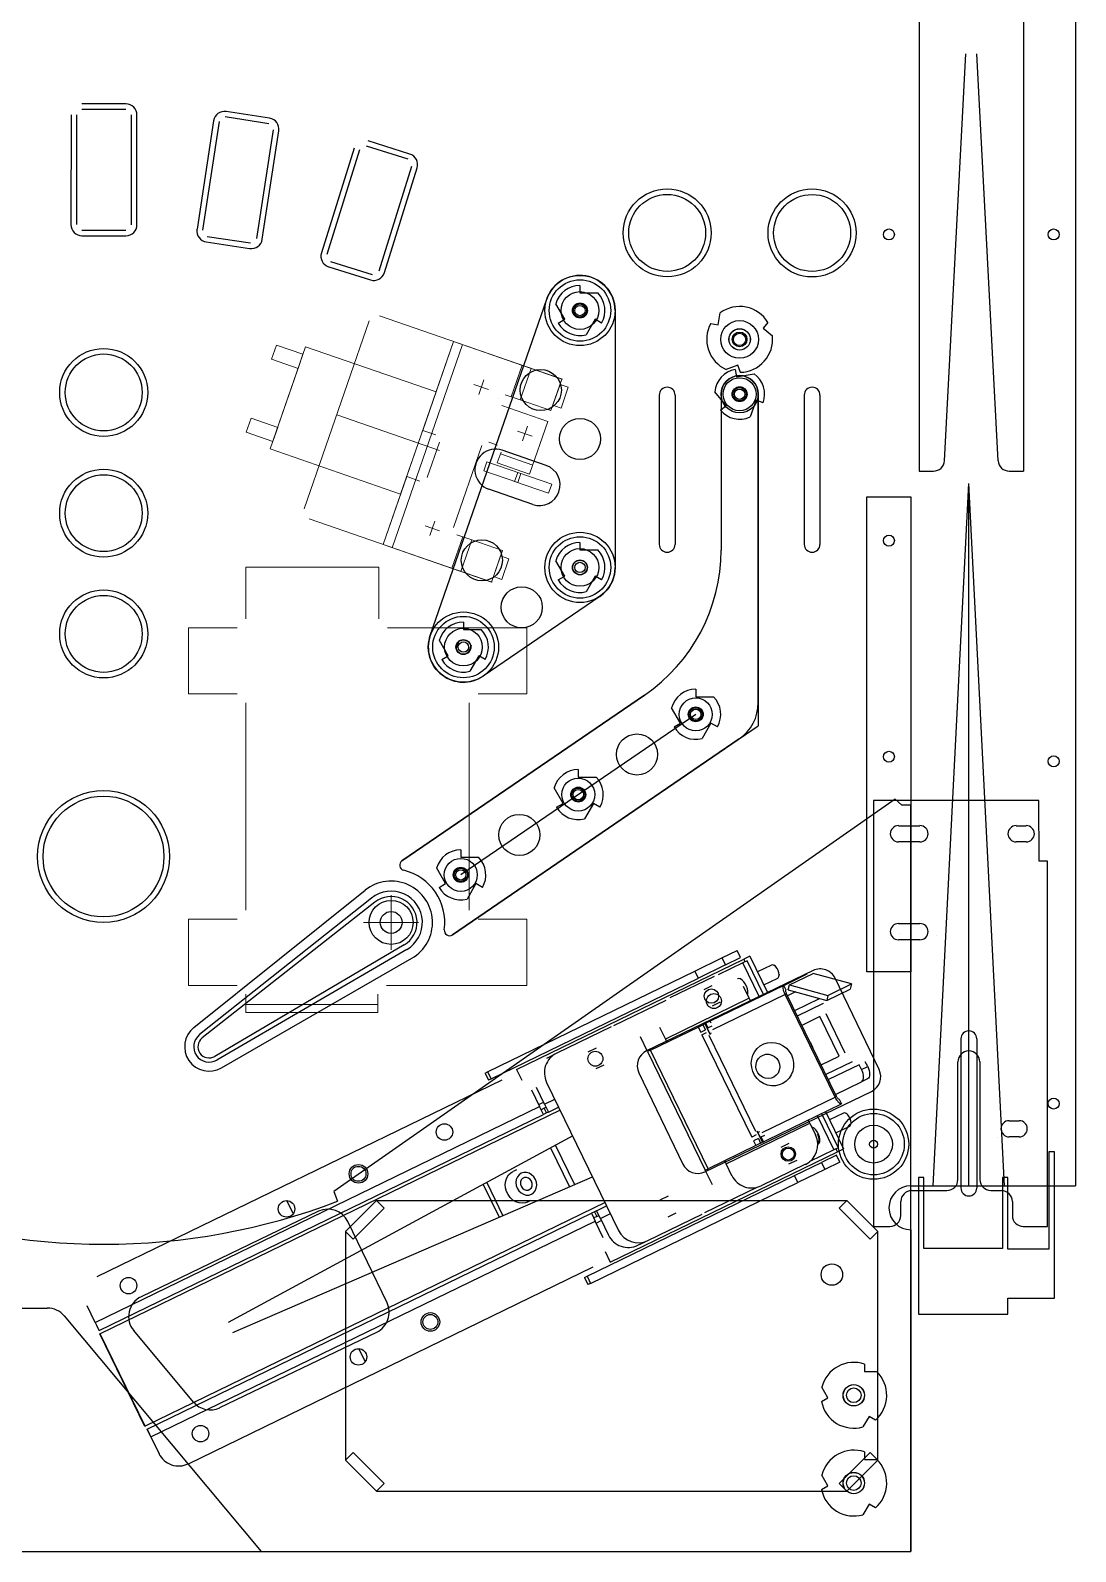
# Model space of a CAD drawing. Extents: x 0 to 20.2, y 0 to 42.
# Drawn here: x 8.35 to 20.25, y 0 to 17.32 of the extents above; entities that cross this region are included whole.
import ezdxf

# ---------------------------------------------------------------- set-up
doc = ezdxf.new("R2010")
doc.units = 0
doc.header["$LTSCALE"] = 5
doc.header["$MEASUREMENT"] = 0
doc.layers.add('Z0_LOWERTHIRD', color=4, linetype='Continuous')

msp = doc.modelspace()

# ---------------------------------------------------------------- linework, layer by layer
at = {"layer": 'Z0_LOWERTHIRD', "color": 5, "linetype": 'Continuous', "lineweight": 25}
for p, q in [((20.25, 42), (20.25, 4.165)), ((8.875, 16.362), (8.874, 15.112)), ((9.437, 16.424), (8.937, 16.424)), ((9.499, 15.111), (9.5, 16.361)), ((10.498, 16.285), (10.309, 15.05)), ((11.063, 16.262), (10.569, 16.338)), ((10.927, 14.955), (11.116, 16.191)), ((12.096, 15.964), (11.724, 14.771)), ((12.652, 15.856), (12.175, 16.005)), ((12.32, 14.585), (12.693, 15.778)), ((8.937, 15.049), (9.437, 15.049)), ((10.362, 14.978), (10.856, 14.903)), ((11.765, 14.693), (12.242, 14.544)), ((15.51, 13.171), (15.51, 11.471)), ((15.69, 13.171), (15.69, 11.471)), ((17.16, 13.171), (17.16, 11.471)), ((17.34, 13.171), (17.34, 11.471)), ((14.224, 12.368), (13.722, 12.542)), ((14.071, 11.925), (13.569, 12.099)), ((17.262, 6.616), (15.365, 5.703)), ((18.013, 5.489), (17.512, 6.529)), ((18.945, 5.84), (18.945, 4.14)), ((19.125, 5.84), (19.125, 4.14)), ((15.278, 5.453), (15.778, 4.413)), ((16.028, 4.326), (17.925, 5.239)), ((18.375, 4.165), (20.25, 4.165)), ((11.631, 3.875), (9.609, 2.902)), ((12.41, 2.833), (11.964, 3.758)), ((18.375, 3.665), (18.375, 0)), ((5.108, 2.773), (8.542, 2.773)), ((8.734, 2.684), (10.977, 0)), ((10.205, 1.703), (9.526, 2.516)), ((10.505, 1.639), (12.293, 2.499)), ((10.977, 0), (18.375, 0))]:
    msp.add_line(p, q, dxfattribs=at)
at = {"layer": 'Z0_LOWERTHIRD', "color": 6, "linetype": 'Continuous', "lineweight": 25}
for p, q in [((19.658, 26.242), (19.658, 12.305)), ((18.468, 23.242), (18.468, 12.305)), ((18.757, 12.423), (19.001, 17.058)), ((19.369, 12.423), (19.126, 17.058)), ((16.213, 13.181), (16.213, 11.405)), ((16.637, 13.181), (16.637, 9.404)), ((18.468, 12.305), (18.632, 12.305)), ((19.494, 12.305), (19.658, 12.305)), ((18.629, 4.165), (19.035, 12.165)), ((19.441, 4.165), (19.035, 12.165)), ((19.035, 4.165), (19.035, 12.165)), ((12.58, 7.866), (15.342, 9.754)), ((15.925, 9.535), (13.25, 7.707)), ((13.156, 7.024), (16.637, 9.404)), ((18.195, 8.568), (11.803, 4.102)), ((18.272, 8.5), (18.195, 8.568)), ((18.375, 8.5), (18.272, 8.5)), ((18.375, 0), (18.375, 8.5)), ((10.21, 5.968), (12.163, 7.532)), ((12.234, 7.443), (10.274, 5.888)), ((12.273, 7.395), (10.305, 5.85)), ((12.604, 6.909), (10.448, 5.64)), ((12.635, 6.856), (10.473, 5.598)), ((10.524, 5.509), (12.692, 6.757)), ((20.01, 4.552), (19.947, 4.552)), ((19.947, 4.552), (19.947, 3.445)), ((20.01, 2.885), (20.01, 4.552)), ((18.523, 4.262), (18.46, 4.262)), ((18.46, 4.262), (18.46, 2.702)), ((18.523, 3.452), (18.523, 4.262)), ((19.48, 4.262), (19.417, 4.262)), ((19.417, 4.262), (19.417, 3.452)), ((19.48, 3.445), (19.48, 4.262)), ((11.803, 4.102), (11.847, 3.989)), ((12.291, 4), (11.937, 3.646)), ((12.379, 3.912), (12.291, 4)), ((12.291, 4), (17.646, 4)), ((17.646, 4), (17.558, 3.912)), ((18, 3.646), (17.646, 4)), ((12.026, 3.558), (12.379, 3.912)), ((17.558, 3.912), (17.912, 3.558)), ((11.937, 3.646), (12.026, 3.558)), ((11.937, 3.646), (11.937, 1.041)), ((17.912, 3.558), (18, 3.646)), ((18, 1.041), (18, 3.646)), ((19.417, 3.452), (18.523, 3.452)), ((19.947, 3.445), (19.48, 3.445)), ((19.48, 2.885), (20.01, 2.885)), ((19.48, 2.702), (19.48, 2.885)), ((18.46, 2.702), (19.48, 2.702)), ((12.026, 1.129), (11.937, 1.041)), ((11.937, 1.041), (12.291, 0.688)), ((12.379, 0.776), (12.026, 1.129)), ((17.912, 1.129), (17.558, 0.776)), ((17.646, 0.688), (18, 1.041)), ((18, 1.041), (17.912, 1.129)), ((12.291, 0.688), (12.379, 0.776)), ((17.558, 0.776), (17.646, 0.688)), ((12.291, 0.688), (17.646, 0.688)), ((0, 0), (18.375, 0))]:
    msp.add_line(p, q, dxfattribs=at)
at = {"layer": 'Z0_LOWERTHIRD', "color": 3, "linetype": 'Continuous', "lineweight": 25}
for p, q in [((9.437, 16.487), (8.937, 16.487)), ((8.812, 16.362), (8.811, 15.112)), ((9.562, 15.111), (9.563, 16.361)), ((10.436, 16.295), (10.247, 15.059)), ((11.073, 16.325), (10.579, 16.4)), ((10.989, 14.946), (11.178, 16.182)), ((12.036, 15.983), (11.663, 14.79)), ((12.671, 15.916), (12.194, 16.065)), ((12.38, 14.566), (12.753, 15.759)), ((8.937, 14.986), (9.437, 14.986)), ((10.352, 14.916), (10.846, 14.841)), ((11.746, 14.633), (12.223, 14.484))]:
    msp.add_line(p, q, dxfattribs=at)
at = {"layer": 'Z0_LOWERTHIRD', "color": 4, "linetype": 'Continuous', "lineweight": 25}
for p, q in [((14.607, 14.419), (14.607, 14.334)), ((14.434, 14.034), (14.333, 14.21)), ((14.607, 14.334), (14.81, 14.334)), ((14.36, 13.991), (14.434, 14.034)), ((14.781, 14.034), (14.679, 13.858)), ((14.854, 13.991), (14.781, 14.034)), ((16.181, 13.971), (16.205, 14.108)), ((16.097, 13.986), (16.181, 13.971)), ((16.746, 13.999), (16.692, 13.934)), ((16.692, 13.934), (16.798, 13.844)), ((16.404, 13.51), (16.273, 13.462)), ((16.376, 13.462), (16.391, 13.378)), ((16.391, 13.378), (16.591, 13.413)), ((16.433, 13.43), (16.404, 13.51)), ((16.272, 13.052), (16.142, 13.208)), ((16.207, 12.998), (16.272, 13.052)), ((16.613, 13.112), (16.544, 12.922)), ((16.693, 13.083), (16.613, 13.112)), ((17.875, 12.013), (18.375, 12.013)), ((17.875, 6.602), (17.875, 12.013)), ((18.375, 12.013), (18.375, 6.602)), ((14.607, 11.493), (14.607, 11.408)), ((14.434, 11.108), (14.333, 11.283)), ((14.607, 11.408), (14.81, 11.408)), ((14.36, 11.065), (14.434, 11.108)), ((14.781, 11.108), (14.679, 10.932)), ((14.854, 11.065), (14.781, 11.108)), ((13.28, 10.586), (13.28, 10.501)), ((13.28, 10.501), (13.484, 10.501)), ((13.107, 10.201), (13.006, 10.377)), ((13.034, 10.158), (13.107, 10.201)), ((13.454, 10.201), (13.352, 10.025)), ((13.527, 10.158), (13.454, 10.201)), ((15.925, 9.82), (15.925, 9.735)), ((15.925, 9.735), (16.128, 9.735)), ((15.752, 9.435), (15.65, 9.611)), ((15.678, 9.393), (15.752, 9.435)), ((16.098, 9.435), (15.997, 9.259)), ((16.172, 9.393), (16.098, 9.435)), ((14.588, 8.906), (14.588, 8.821)), ((14.414, 8.521), (14.313, 8.697)), ((14.588, 8.821), (14.791, 8.821)), ((14.341, 8.478), (14.414, 8.521)), ((14.761, 8.521), (14.659, 8.345)), ((14.834, 8.478), (14.761, 8.521)), ((17.95, 8.552), (17.95, 3.702)), ((19.83, 8.552), (17.95, 8.552)), ((19.837, 7.862), (19.83, 8.552)), ((18.14, 8.175), (18.14, 8.175)), ((18.233, 8.267), (18.478, 8.267)), ((18.57, 8.175), (18.57, 8.175)), ((19.48, 8.175), (19.48, 8.175)), ((19.573, 8.267), (19.688, 8.267)), ((19.78, 8.175), (19.78, 8.175)), ((13.25, 7.992), (13.25, 7.907)), ((18.478, 8.082), (18.233, 8.082)), ((19.688, 8.082), (19.573, 8.082)), ((13.25, 7.907), (13.453, 7.907)), ((19.93, 7.862), (19.837, 7.862)), ((19.93, 3.702), (19.93, 7.862)), ((13.077, 7.607), (12.976, 7.783)), ((13.003, 7.564), (13.077, 7.607)), ((13.423, 7.607), (13.322, 7.431)), ((13.497, 7.564), (13.423, 7.607)), ((18.233, 7.152), (18.478, 7.152)), ((18.478, 6.967), (18.233, 6.967)), ((18.241, 7.039), (18.241, 7.039)), ((18.67, 7.013), (18.67, 7.013)), ((15.916, 6.612), (16.224, 6.762)), ((16.224, 6.762), (16.395, 6.845)), ((16.224, 6.762), (16.263, 6.681)), ((16.263, 6.681), (16.434, 6.764)), ((16.434, 6.764), (16.395, 6.845)), ((16.541, 6.782), (16.471, 6.748)), ((16.541, 6.782), (16.746, 6.36)), ((13.556, 5.464), (15.916, 6.612)), ((13.885, 5.491), (16.471, 6.748)), ((15.956, 6.531), (15.916, 6.612)), ((16.263, 6.681), (15.956, 6.531)), ((16.463, 6.706), (16.18, 6.568)), ((16.51, 6.728), (16.463, 6.706)), ((16.653, 6.315), (16.463, 6.706)), ((16.471, 6.748), (16.486, 6.717)), ((16.7, 6.337), (16.51, 6.728)), ((16.788, 6.68), (16.629, 6.602)), ((16.789, 6.68), (16.788, 6.68)), ((16.804, 6.681), (16.789, 6.68)), ((16.82, 6.674), (16.804, 6.681)), ((16.832, 6.668), (16.816, 6.677)), ((16.837, 6.66), (16.82, 6.674)), ((16.852, 6.64), (16.837, 6.66)), ((16.865, 6.616), (16.852, 6.64)), ((16.873, 6.591), (16.865, 6.616)), ((16.876, 6.568), (16.873, 6.591)), ((16.992, 6.453), (17.261, 6.584)), ((17.698, 6.464), (17.261, 6.584)), ((18.375, 6.602), (17.875, 6.602)), ((13.595, 5.384), (15.956, 6.531)), ((16.134, 6.551), (15.63, 6.306)), ((16.02, 6.401), (16.112, 6.446)), ((16.927, 6.448), (16.091, 6.041)), ((16.414, 6.525), (16.399, 6.521)), ((16.414, 6.525), (16.399, 6.521)), ((16.415, 6.525), (16.402, 6.522)), ((16.433, 6.521), (16.414, 6.525)), ((16.432, 6.521), (16.414, 6.525)), ((16.433, 6.521), (16.415, 6.525)), ((16.452, 6.509), (16.432, 6.521)), ((16.452, 6.509), (16.433, 6.521)), ((16.452, 6.509), (16.433, 6.521)), ((16.471, 6.49), (16.452, 6.509)), ((16.471, 6.49), (16.452, 6.509)), ((16.471, 6.49), (16.452, 6.509)), ((16.533, 6.301), (16.468, 6.436)), ((16.488, 6.466), (16.471, 6.49)), ((16.489, 6.466), (16.471, 6.49)), ((16.489, 6.466), (16.471, 6.49)), ((16.503, 6.438), (16.488, 6.466)), ((16.503, 6.438), (16.489, 6.466)), ((16.503, 6.438), (16.489, 6.466)), ((16.513, 6.409), (16.503, 6.438)), ((16.513, 6.409), (16.503, 6.438)), ((16.513, 6.41), (16.503, 6.438)), ((16.7, 6.455), (16.86, 6.532)), ((16.86, 6.532), (16.865, 6.536)), ((16.865, 6.536), (16.873, 6.548)), ((16.873, 6.548), (16.876, 6.568)), ((16.875, 6.556), (16.878, 6.575)), ((16.92, 6.436), (16.923, 6.443)), ((16.92, 6.425), (16.92, 6.436)), ((16.921, 6.412), (16.92, 6.425)), ((16.925, 6.397), (16.921, 6.412)), ((16.923, 6.443), (16.927, 6.448)), ((16.927, 6.448), (17.195, 6.578)), ((16.953, 6.394), (16.927, 6.448)), ((16.979, 6.396), (16.992, 6.453)), ((16.992, 6.453), (17.43, 6.333)), ((17.43, 6.333), (17.698, 6.464)), ((17.698, 6.464), (17.685, 6.406)), ((14.994, 5.991), (15.587, 6.28)), ((16.533, 6.301), (15.58, 5.837)), ((16.204, 6.257), (16.112, 6.213)), ((16.945, 6.345), (16.115, 5.942)), ((16.518, 6.382), (16.513, 6.41)), ((16.518, 6.382), (16.513, 6.409)), ((16.517, 6.382), (16.513, 6.409)), ((16.513, 6.343), (16.517, 6.358)), ((16.513, 6.343), (16.517, 6.358)), ((16.513, 6.343), (16.517, 6.357)), ((16.517, 6.358), (16.518, 6.382)), ((16.517, 6.358), (16.517, 6.382)), ((16.517, 6.357), (16.518, 6.382)), ((16.551, 6.265), (16.533, 6.301)), ((16.93, 6.38), (16.925, 6.397)), ((16.937, 6.363), (16.93, 6.38)), ((16.945, 6.345), (16.937, 6.363)), ((16.96, 6.353), (16.945, 6.345)), ((17.513, 5.176), (16.945, 6.345)), ((16.951, 6.389), (16.952, 6.392)), ((16.951, 6.385), (16.951, 6.389)), ((16.951, 6.38), (16.951, 6.385)), ((16.952, 6.373), (16.951, 6.38)), ((16.952, 6.392), (16.953, 6.394)), ((16.954, 6.367), (16.952, 6.373)), ((16.957, 6.36), (16.954, 6.367)), ((16.96, 6.353), (16.957, 6.36)), ((17.529, 5.184), (16.96, 6.353)), ((17.061, 6.374), (16.971, 6.33)), ((16.979, 6.396), (17.417, 6.276)), ((17.053, 6.161), (17.335, 6.298)), ((17.082, 6.102), (17.381, 6.247)), ((17.381, 6.247), (17.381, 6.247)), ((17.417, 6.276), (17.685, 6.406)), ((17.43, 6.333), (17.417, 6.276)), ((17.339, 6.092), (17.135, 5.993)), ((17.558, 5.642), (17.339, 6.092)), ((17.628, 5.676), (17.409, 6.126)), ((17.42, 6.166), (17.42, 6.166)), ((14.961, 5.978), (14.343, 5.678)), ((15.409, 5.709), (15.954, 5.974)), ((15.514, 5.972), (15.58, 5.837)), ((15.954, 5.974), (16.007, 6)), ((15.954, 5.974), (15.982, 5.914)), ((15.982, 5.914), (16.036, 5.941)), ((15.996, 5.885), (16.049, 5.912)), ((16.031, 6.012), (16.007, 6)), ((16.007, 6), (16.036, 5.941)), ((16.035, 6.014), (16.031, 6.012)), ((16.091, 5.889), (16.031, 6.012)), ((16.031, 6.012), (16.031, 6.012)), ((16.031, 6.012), (16.091, 5.889)), ((16.041, 6.017), (16.035, 6.014)), ((16.061, 5.96), (16.035, 6.014)), ((16.091, 6.041), (16.041, 6.017)), ((16.067, 5.963), (16.041, 6.017)), ((16.061, 5.96), (16.057, 5.958)), ((16.067, 5.963), (16.061, 5.96)), ((16.109, 5.983), (16.067, 5.963)), ((16.086, 5.9), (16.106, 5.909)), ((16.102, 6.017), (16.091, 6.041)), ((14.791, 5.734), (14.698, 5.689)), ((15.377, 5.694), (15.295, 5.863)), ((15.58, 5.837), (15.597, 5.801)), ((15.995, 5.886), (16.562, 4.721)), ((16.609, 4.785), (16.078, 5.878)), ((16.597, 5.694), (16.625, 5.73)), ((16.625, 5.73), (16.66, 5.759)), ((16.66, 5.759), (16.7, 5.781)), ((16.7, 5.781), (16.743, 5.795)), ((16.743, 5.795), (16.789, 5.799)), ((16.789, 5.799), (16.835, 5.795)), ((16.835, 5.795), (16.879, 5.782)), ((16.879, 5.782), (16.921, 5.761)), ((16.921, 5.761), (16.958, 5.732)), ((16.958, 5.732), (16.989, 5.697)), ((17.231, 5.797), (17.245, 5.768)), ((17.245, 5.768), (17.258, 5.74)), ((14.229, 5.619), (14.312, 5.66)), ((14.79, 5.5), (14.882, 5.545)), ((15.409, 5.709), (15.377, 5.694)), ((15.377, 5.694), (16.033, 4.345)), ((16.065, 4.36), (15.409, 5.709)), ((16.558, 5.562), (16.562, 5.608)), ((16.562, 5.514), (16.558, 5.562)), ((16.562, 5.608), (16.576, 5.653)), ((16.576, 5.653), (16.597, 5.694)), ((16.611, 5.518), (16.612, 5.552)), ((16.612, 5.552), (16.622, 5.586)), ((16.622, 5.586), (16.639, 5.615)), ((16.639, 5.615), (16.663, 5.639)), ((16.663, 5.639), (16.692, 5.655)), ((16.692, 5.655), (16.725, 5.664)), ((16.725, 5.664), (16.759, 5.664)), ((16.759, 5.664), (16.792, 5.655)), ((16.792, 5.655), (16.822, 5.638)), ((16.822, 5.638), (16.848, 5.614)), ((16.848, 5.614), (16.867, 5.584)), ((16.867, 5.584), (16.878, 5.551)), ((16.878, 5.551), (16.882, 5.516)), ((16.989, 5.697), (17.014, 5.656)), ((17.014, 5.656), (17.031, 5.612)), ((17.031, 5.612), (17.039, 5.565)), ((17.039, 5.565), (17.039, 5.518)), ((17.354, 5.543), (17.558, 5.642)), ((17.705, 5.579), (17.407, 5.434)), ((17.786, 5.545), (17.436, 5.375)), ((17.666, 5.66), (17.666, 5.66)), ((17.705, 5.579), (17.705, 5.579)), ((17.813, 5.489), (17.786, 5.545)), ((17.883, 5.523), (17.856, 5.579)), ((18.91, 4.237), (18.91, 5.577)), ((19.051, 5.629), (19.051, 5.629)), ((19.16, 5.577), (19.16, 4.237)), ((9.111, 3.131), (13.72, 5.372)), ((13.526, 5.45), (13.556, 5.464)), ((13.526, 5.45), (13.565, 5.369)), ((13.556, 5.464), (13.595, 5.384)), ((13.595, 5.384), (13.565, 5.369)), ((13.885, 5.491), (13.944, 5.369)), ((16.575, 5.469), (16.562, 5.514)), ((16.595, 5.426), (16.575, 5.469)), ((16.624, 5.388), (16.595, 5.426)), ((16.618, 5.483), (16.611, 5.518)), ((16.634, 5.452), (16.618, 5.483)), ((16.658, 5.355), (16.624, 5.388)), ((16.656, 5.425), (16.634, 5.452)), ((16.684, 5.404), (16.656, 5.425)), ((16.716, 5.391), (16.684, 5.404)), ((16.75, 5.386), (16.716, 5.391)), ((16.784, 5.391), (16.75, 5.386)), ((16.815, 5.403), (16.784, 5.391)), ((16.842, 5.424), (16.815, 5.403)), ((16.863, 5.45), (16.842, 5.424)), ((16.876, 5.482), (16.863, 5.45)), ((16.882, 5.516), (16.876, 5.482)), ((16.988, 5.39), (16.956, 5.358)), ((17.013, 5.429), (16.988, 5.39)), ((17.03, 5.472), (17.013, 5.429)), ((17.039, 5.518), (17.03, 5.472)), ((17.882, 5.383), (17.812, 5.349)), ((17.813, 5.489), (17.883, 5.523)), ((17.823, 5.466), (17.813, 5.489)), ((17.83, 5.443), (17.823, 5.466)), ((17.829, 5.368), (17.834, 5.383)), ((17.834, 5.421), (17.83, 5.443)), ((17.835, 5.401), (17.834, 5.421)), ((17.834, 5.383), (17.835, 5.401)), ((17.892, 5.39), (17.882, 5.383)), ((17.883, 5.523), (17.893, 5.5)), ((17.899, 5.402), (17.892, 5.39)), ((17.893, 5.5), (17.9, 5.478)), ((17.904, 5.417), (17.899, 5.402)), ((17.9, 5.478), (17.904, 5.456)), ((17.904, 5.456), (17.905, 5.435)), ((17.905, 5.435), (17.904, 5.417)), ((14.055, 5.257), (14.147, 5.067)), ((14.205, 5.096), (14.113, 5.285)), ((14.227, 5.343), (15.047, 3.657)), ((16.698, 5.33), (16.658, 5.355)), ((16.741, 5.313), (16.698, 5.33)), ((16.786, 5.304), (16.741, 5.313)), ((16.832, 5.305), (16.786, 5.304)), ((16.877, 5.314), (16.832, 5.305)), ((16.918, 5.332), (16.877, 5.314)), ((16.956, 5.358), (16.918, 5.332)), ((17.518, 5.206), (17.812, 5.349)), ((17.812, 5.349), (17.821, 5.356)), ((17.821, 5.356), (17.829, 5.368)), ((9.088, 2.608), (14.147, 5.067)), ((14.381, 5.027), (9.145, 2.481)), ((14.135, 5.09), (14.194, 5.119)), ((14.19, 4.978), (14.147, 5.067)), ((14.199, 5.049), (14.164, 5.032)), ((14.199, 5.049), (14.222, 5.06)), ((14.225, 4.995), (14.199, 5.049)), ((14.205, 5.096), (14.32, 5.152)), ((14.205, 5.096), (14.249, 5.006)), ((14.249, 5.006), (14.364, 5.062)), ((16.682, 4.772), (17.513, 5.176)), ((16.742, 4.69), (17.583, 5.099)), ((17.529, 5.184), (17.513, 5.176)), ((17.522, 5.159), (17.513, 5.176)), ((17.532, 5.142), (17.522, 5.159)), ((17.532, 5.177), (17.529, 5.184)), ((17.536, 5.17), (17.532, 5.177)), ((17.542, 5.128), (17.532, 5.142)), ((17.54, 5.164), (17.536, 5.17)), ((17.544, 5.16), (17.54, 5.164)), ((17.552, 5.116), (17.542, 5.128)), ((17.548, 5.156), (17.544, 5.16)), ((17.552, 5.153), (17.548, 5.156)), ((17.554, 5.152), (17.552, 5.153)), ((17.561, 5.107), (17.552, 5.116)), ((17.557, 5.153), (17.554, 5.152)), ((17.557, 5.153), (17.583, 5.099)), ((17.57, 5.101), (17.561, 5.107)), ((17.577, 5.098), (17.57, 5.101)), ((17.583, 5.099), (17.577, 5.098)), ((9.131, 2.518), (14.19, 4.978)), ((14.225, 4.995), (14.19, 4.978)), ((14.249, 5.006), (14.225, 4.995)), ((16.271, 4.416), (17.224, 4.88)), ((17.224, 4.88), (17.207, 4.916)), ((17.224, 4.88), (17.29, 4.745)), ((17.309, 4.966), (17.499, 4.574)), ((17.356, 4.988), (17.546, 4.597)), ((17.402, 5.011), (17.608, 4.588)), ((17.608, 4.994), (17.448, 4.916)), ((17.609, 4.994), (17.608, 4.994)), ((17.623, 4.995), (17.609, 4.994)), ((17.64, 4.988), (17.623, 4.995)), ((17.652, 4.981), (17.636, 4.99)), ((17.657, 4.974), (17.64, 4.988)), ((17.672, 4.953), (17.657, 4.974)), ((17.685, 4.93), (17.672, 4.953)), ((17.693, 4.905), (17.685, 4.93)), ((17.685, 4.849), (17.693, 4.862)), ((17.696, 4.881), (17.693, 4.905)), ((17.693, 4.862), (17.696, 4.881)), ((17.695, 4.87), (17.698, 4.888)), ((19.493, 4.907), (19.608, 4.907)), ((14.524, 4.733), (10.6, 2.607)), ((16.615, 4.748), (16.562, 4.721)), ((16.638, 4.703), (16.584, 4.676)), ((16.687, 4.663), (16.626, 4.788)), ((16.626, 4.788), (16.687, 4.663)), ((16.632, 4.775), (16.654, 4.786)), ((16.638, 4.703), (16.663, 4.651)), ((16.665, 4.719), (16.661, 4.717)), ((16.665, 4.719), (16.672, 4.722)), ((16.691, 4.665), (16.665, 4.719)), ((16.672, 4.722), (16.711, 4.741)), ((16.698, 4.668), (16.672, 4.722)), ((16.698, 4.668), (16.742, 4.69)), ((17.252, 4.835), (17.245, 4.838)), ((17.252, 4.835), (17.245, 4.837)), ((17.252, 4.835), (17.245, 4.837)), ((17.272, 4.823), (17.252, 4.835)), ((17.272, 4.823), (17.252, 4.835)), ((17.272, 4.823), (17.252, 4.835)), ((17.291, 4.804), (17.272, 4.823)), ((17.291, 4.804), (17.272, 4.823)), ((17.291, 4.804), (17.272, 4.823)), ((17.308, 4.78), (17.291, 4.804)), ((17.309, 4.78), (17.291, 4.804)), ((17.309, 4.78), (17.291, 4.804)), ((17.323, 4.752), (17.308, 4.78)), ((17.323, 4.752), (17.309, 4.78)), ((17.323, 4.752), (17.309, 4.78)), ((17.311, 4.758), (17.321, 4.731)), ((17.326, 4.682), (17.32, 4.665)), ((17.321, 4.731), (17.327, 4.705)), ((17.333, 4.723), (17.323, 4.752)), ((17.333, 4.723), (17.323, 4.752)), ((17.333, 4.723), (17.323, 4.752)), ((17.327, 4.705), (17.326, 4.682)), ((17.338, 4.696), (17.333, 4.723)), ((17.337, 4.696), (17.333, 4.723)), ((17.338, 4.696), (17.333, 4.723)), ((17.337, 4.671), (17.337, 4.696)), ((17.337, 4.671), (17.338, 4.696)), ((17.337, 4.671), (17.338, 4.696)), ((17.52, 4.768), (17.68, 4.846)), ((17.68, 4.846), (17.685, 4.849)), ((19.361, 4.721), (19.361, 4.721)), ((19.608, 4.722), (19.493, 4.722)), ((19.661, 4.703), (19.661, 4.703)), ((14.273, 4.597), (14.488, 4.154)), ((14.327, 4.626), (14.545, 4.179)), ((14.952, 3.297), (17.538, 4.554)), ((16.609, 4.625), (16.065, 4.36)), ((16.584, 4.676), (16.609, 4.625)), ((16.663, 4.651), (16.609, 4.625)), ((16.663, 4.651), (16.687, 4.663)), ((16.691, 4.665), (16.687, 4.663)), ((16.687, 4.663), (16.687, 4.663)), ((16.691, 4.665), (16.698, 4.668)), ((16.987, 4.648), (16.895, 4.603)), ((17.499, 4.574), (17.217, 4.437)), ((17.32, 4.665), (17.314, 4.657)), ((17.315, 4.638), (17.319, 4.64)), ((17.315, 4.638), (17.32, 4.64)), ((17.317, 4.639), (17.319, 4.64)), ((17.319, 4.64), (17.33, 4.652)), ((17.319, 4.64), (17.331, 4.652)), ((17.32, 4.64), (17.331, 4.652)), ((17.33, 4.652), (17.337, 4.671)), ((17.331, 4.652), (17.337, 4.671)), ((17.331, 4.652), (17.337, 4.671)), ((17.528, 4.516), (17.356, 4.432)), ((17.546, 4.597), (17.499, 4.574)), ((17.522, 4.586), (17.538, 4.554)), ((17.567, 4.435), (17.528, 4.516)), ((17.538, 4.554), (17.608, 4.588)), ((13.885, 4.348), (13.845, 4.329)), ((16.033, 4.345), (16.065, 4.36)), ((16.115, 4.176), (16.033, 4.345)), ((16.253, 4.452), (16.271, 4.416)), ((16.336, 4.281), (16.271, 4.416)), ((17.174, 4.411), (16.671, 4.166)), ((16.986, 4.414), (17.079, 4.459)), ((17.049, 4.283), (17.356, 4.432)), ((17.396, 4.351), (17.088, 4.202)), ((17.356, 4.432), (17.396, 4.351)), ((17.567, 4.435), (17.396, 4.351)), ((10.655, 2.494), (14.75, 4.268)), ((13.505, 4.181), (13.687, 3.807)), ((13.545, 4.202), (13.729, 3.825)), ((13.757, 4.182), (13.762, 4.222)), ((13.76, 4.142), (13.757, 4.182)), ((13.762, 4.222), (13.775, 4.258)), ((13.775, 4.258), (13.795, 4.29)), ((13.795, 4.29), (13.821, 4.315)), ((13.821, 4.315), (13.844, 4.329)), ((13.882, 4.237), (13.878, 4.205)), ((13.878, 4.205), (13.881, 4.171)), ((13.881, 4.171), (13.893, 4.138)), ((13.894, 4.267), (13.882, 4.237)), ((13.913, 4.291), (13.894, 4.267)), ((13.938, 4.308), (13.913, 4.291)), ((13.938, 4.233), (13.93, 4.21)), ((13.93, 4.21), (13.93, 4.185)), ((13.93, 4.185), (13.938, 4.16)), ((13.967, 4.317), (13.938, 4.308)), ((13.954, 4.25), (13.938, 4.233)), ((13.938, 4.16), (13.952, 4.139)), ((13.974, 4.26), (13.954, 4.25)), ((13.997, 4.317), (13.967, 4.317)), ((13.997, 4.261), (13.974, 4.26)), ((14.028, 4.308), (13.997, 4.317)), ((14.02, 4.254), (13.997, 4.261)), ((14.04, 4.238), (14.02, 4.254)), ((14.056, 4.292), (14.028, 4.308)), ((14.054, 4.217), (14.04, 4.238)), ((14.062, 4.192), (14.054, 4.217)), ((14.054, 4.144), (14.062, 4.167)), ((14.081, 4.268), (14.056, 4.292)), ((14.062, 4.167), (14.062, 4.192)), ((14.099, 4.239), (14.081, 4.268)), ((14.111, 4.206), (14.099, 4.239)), ((14.11, 4.14), (14.114, 4.172)), ((14.114, 4.172), (14.111, 4.206)), ((14.688, 3.135), (17.049, 4.283)), ((14.728, 3.054), (17.088, 4.202)), ((17.088, 4.202), (17.049, 4.283)), ((11.342, 3.85), (11.271, 3.997)), ((13.77, 4.102), (13.76, 4.142)), ((13.789, 4.065), (13.77, 4.102)), ((13.813, 4.031), (13.789, 4.065)), ((13.843, 4.004), (13.813, 4.031)), ((13.878, 3.984), (13.843, 4.004)), ((13.893, 4.138), (13.911, 4.109)), ((13.911, 4.109), (13.936, 4.085)), ((13.936, 4.085), (13.964, 4.069)), ((13.952, 4.139), (13.972, 4.123)), ((13.964, 4.069), (13.995, 4.06)), ((13.972, 4.123), (13.995, 4.116)), ((13.995, 4.116), (14.018, 4.117)), ((13.995, 4.06), (14.025, 4.06)), ((14.013, 3.983), (14.053, 4.002)), ((14.018, 4.117), (14.038, 4.127)), ((14.025, 4.06), (14.054, 4.069)), ((14.038, 4.127), (14.054, 4.144)), ((14.054, 4.069), (14.079, 4.086)), ((14.079, 4.086), (14.098, 4.11)), ((14.098, 4.11), (14.11, 4.14)), ((15.61, 4.048), (15.518, 4.003)), ((16.03, 3.86), (16.624, 4.149)), ((18.26, 3.827), (18.26, 3.987)), ((18.385, 4.112), (18.785, 4.112)), ((19.285, 4.112), (19.405, 4.112)), ((19.53, 3.987), (19.53, 3.827)), ((14.893, 3.974), (9.657, 1.428)), ((9.678, 1.394), (14.737, 3.854)), ((13.914, 3.971), (13.878, 3.984)), ((13.951, 3.968), (13.914, 3.971)), ((13.987, 3.973), (13.951, 3.968)), ((14.013, 3.983), (13.987, 3.973)), ((14.772, 3.871), (14.737, 3.854)), ((14.737, 3.854), (14.78, 3.764)), ((14.798, 3.817), (14.763, 3.8)), ((14.795, 3.882), (14.772, 3.871)), ((14.772, 3.871), (14.798, 3.817)), ((14.795, 3.882), (14.91, 3.938)), ((14.839, 3.793), (14.795, 3.882)), ((14.798, 3.817), (14.821, 3.828)), ((14.839, 3.793), (14.954, 3.849)), ((15.381, 3.542), (16, 3.842)), ((15.61, 3.814), (15.702, 3.859)), ((9.721, 1.305), (14.78, 3.764)), ((14.872, 3.575), (14.78, 3.764)), ((14.791, 3.741), (14.85, 3.77)), ((14.839, 3.793), (14.931, 3.603)), ((17.95, 3.702), (18.135, 3.702)), ((19.655, 3.702), (19.93, 3.702)), ((15.265, 3.488), (15.348, 3.528)), ((14.893, 3.419), (14.952, 3.297)), ((10.148, 1), (14.757, 3.241)), ((14.658, 3.121), (14.688, 3.135)), ((14.658, 3.121), (14.698, 3.04)), ((14.688, 3.135), (14.728, 3.054)), ((14.728, 3.054), (14.698, 3.04)), ((9.088, 2.608), (8.996, 2.797)), ((9.088, 2.608), (9.131, 2.518)), ((9.105, 2.572), (9.105, 2.572)), ((9.131, 2.518), (9.105, 2.572)), ((9.131, 2.518), (9.131, 2.518)), ((9.145, 2.481), (9.139, 2.478)), ((9.651, 1.425), (9.139, 2.478)), ((9.657, 1.428), (9.145, 2.481)), ((12.162, 2.163), (12.091, 2.311)), ((17.846, 2.135), (17.846, 2.05)), ((17.846, 2.05), (17.985, 2.05)), ((17.357, 1.708), (17.431, 1.75)), ((17.431, 1.75), (17.361, 1.871)), ((9.657, 1.428), (9.651, 1.425)), ((9.678, 1.394), (9.704, 1.34)), ((9.678, 1.394), (9.678, 1.394)), ((9.721, 1.305), (9.678, 1.394)), ((17.898, 1.54), (17.828, 1.42)), ((17.972, 1.498), (17.898, 1.54)), ((9.704, 1.34), (9.704, 1.34)), ((9.721, 1.305), (9.814, 1.115)), ((17.846, 1.135), (17.846, 1.05)), ((17.846, 1.05), (17.985, 1.05)), ((17.431, 0.75), (17.361, 0.871)), ((17.357, 0.708), (17.431, 0.75)), ((17.898, 0.54), (17.828, 0.42)), ((17.972, 0.498), (17.898, 0.54))]:
    msp.add_line(p, q, dxfattribs=at)
at = {"layer": 'Z0_LOWERTHIRD', "color": 37, "linetype": 'Continuous', "lineweight": 25}
for p, q in [((12.902, 10.432), (14.229, 14.265)), ((15.007, 14.134), (15.007, 11.208)), ((16.213, 13.181), (16.213, 11.405)), ((16.637, 9.668), (16.637, 13.181)), ((14.833, 10.877), (13.506, 9.97)), ((15.342, 9.754), (12.58, 7.866)), ((16.42, 9.255), (13.156, 7.024))]:
    msp.add_line(p, q, dxfattribs=at)
at = {"layer": 'Z0_LOWERTHIRD', "color": 4, "linetype": 'Continuous', "lineweight": 5}
for p, q in [((13.41, 13.697), (12.324, 14.073)), ((12.207, 14.016), (11.466, 11.877)), ((11.483, 13.721), (11.08, 12.557)), ((11.151, 13.74), (11.095, 13.579)), ((11.453, 13.636), (11.151, 13.74)), ((12.968, 13.207), (11.483, 13.721)), ((12.366, 11.469), (13.167, 13.781)), ((12.469, 11.433), (13.27, 13.746)), ((12.816, 12.769), (13.167, 13.781)), ((14.051, 13.475), (13.167, 13.781)), ((13.167, 13.781), (14.408, 13.351)), ((11.095, 13.579), (11.398, 13.475)), ((11.137, 12.723), (11.425, 13.555)), ((11.398, 13.475), (11.453, 13.636)), ((12.321, 13.441), (12.321, 13.441)), ((12.321, 13.441), (12.321, 13.441)), ((13.454, 13.179), (13.512, 13.344)), ((13.512, 13.344), (13.512, 13.344)), ((13.512, 13.344), (13.512, 13.344)), ((13.948, 13.511), (13.823, 13.15)), ((13.926, 13.115), (14.051, 13.475)), ((13.927, 13.116), (14.051, 13.475)), ((14.051, 13.475), (14.401, 13.354)), ((14.243, 13.464), (14.243, 13.464)), ((14.243, 13.464), (14.243, 13.464)), ((14.401, 13.354), (14.277, 12.994)), ((12.565, 12.043), (12.968, 13.207)), ((13.566, 13.233), (13.4, 13.29)), ((13.497, 13.303), (13.497, 13.303)), ((13.497, 13.303), (13.497, 13.303)), ((13.757, 13.173), (13.926, 13.115)), ((14.298, 13.056), (14.38, 13.292)), ((14.38, 13.292), (14.474, 13.26)), ((14.474, 13.26), (14.392, 13.023)), ((13.677, 13.134), (13.677, 13.134)), ((13.716, 13.053), (14.242, 12.871)), ((14.277, 12.994), (13.927, 13.116)), ((14.392, 13.023), (14.298, 13.056)), ((10.862, 12.908), (10.807, 12.747)), ((11.165, 12.803), (10.862, 12.908)), ((13.009, 12.541), (11.837, 12.947)), ((14.034, 12.271), (14.242, 12.871)), ((10.807, 12.747), (11.109, 12.642)), ((11.109, 12.642), (11.165, 12.803)), ((12.967, 12.717), (12.816, 12.769)), ((14.063, 12.704), (13.897, 12.761)), ((13.951, 12.65), (14.009, 12.816)), ((13.995, 12.775), (13.995, 12.775)), ((13.995, 12.775), (13.995, 12.775)), ((14.009, 12.816), (14.009, 12.816)), ((14.009, 12.816), (14.009, 12.816)), ((11.08, 12.557), (12.565, 12.043)), ((12.766, 12.625), (12.707, 12.645)), ((12.866, 12.231), (13.006, 12.636)), ((13.167, 11.661), (13.49, 12.596)), ((13.571, 12.635), (13.669, 12.601)), ((13.708, 12.52), (13.666, 12.399)), ((14.07, 12.374), (13.701, 12.502)), ((13.666, 12.399), (14.034, 12.271)), ((12.366, 11.469), (12.635, 12.244)), ((12.635, 12.244), (12.785, 12.192)), ((12.609, 11.384), (11.523, 11.76)), ((13.009, 11.625), (12.844, 11.682)), ((12.898, 11.571), (12.955, 11.736)), ((12.941, 11.695), (12.941, 11.695)), ((12.941, 11.695), (12.941, 11.695)), ((12.955, 11.736), (12.955, 11.736)), ((12.955, 11.736), (12.955, 11.736)), ((13.608, 11.039), (12.366, 11.469)), ((13.25, 11.162), (12.366, 11.469)), ((13.147, 11.198), (13.272, 11.558)), ((13.375, 11.522), (13.206, 11.58)), ((13.25, 11.162), (13.375, 11.522)), ((13.25, 11.162), (13.375, 11.522)), ((13.375, 11.522), (13.725, 11.401)), ((13.725, 11.401), (13.6, 11.041)), ((13.622, 11.103), (13.704, 11.339)), ((13.704, 11.339), (13.798, 11.306)), ((13.798, 11.306), (13.716, 11.07)), ((10.804, 10.622), (10.804, 11.213)), ((10.804, 11.213), (12.315, 11.213)), ((12.315, 11.213), (12.315, 10.622)), ((13.6, 11.041), (13.25, 11.162)), ((13.716, 11.07), (13.622, 11.103)), ((10.704, 10.522), (10.148, 10.522)), ((10.148, 9.767), (10.148, 10.522)), ((14.002, 10.522), (12.416, 10.522)), ((14.002, 10.522), (14.002, 9.767)), ((10.148, 9.767), (10.704, 9.767)), ((13.447, 9.767), (14.002, 9.767)), ((10.804, 7.304), (10.804, 9.667)), ((13.346, 7.304), (13.346, 9.667)), ((12.457, 6.852), (12.457, 7.477)), ((10.148, 6.448), (10.148, 7.204)), ((10.704, 7.204), (10.148, 7.204)), ((12.77, 7.165), (12.144, 7.165)), ((14.002, 7.204), (13.447, 7.204)), ((14.002, 6.448), (14.002, 7.204)), ((10.148, 6.448), (10.704, 6.448)), ((12.406, 6.448), (14.002, 6.448)), ((10.804, 6.348), (10.804, 6.138)), ((12.305, 6.138), (12.305, 6.348)), ((10.804, 6.231), (12.305, 6.231)), ((10.804, 6.138), (12.305, 6.138)), ((17.48, 4.237), (17.48, 4.237)), ((17.48, 4.237), (17.48, 4.237))]:
    msp.add_line(p, q, dxfattribs=at)
at = {"layer": 'Z0_LOWERTHIRD', "color": 6, "linetype": 'Continuous', "lineweight": 5}
for p, q in [((13.548, 12.412), (13.512, 12.309)), ((13.512, 12.309), (13.899, 12.175)), ((13.935, 12.278), (13.548, 12.412)), ((13.899, 12.291), (13.863, 12.187)), ((13.863, 12.187), (14.25, 12.054)), ((14.286, 12.157), (13.899, 12.291)), ((13.899, 12.175), (13.935, 12.278)), ((14.25, 12.054), (14.286, 12.157))]:
    msp.add_line(p, q, dxfattribs=at)
at = {"layer": 'Z0_LOWERTHIRD', "color": 34, "linetype": 'Continuous', "lineweight": 25}
for p, q in [((13.226, 10.373), (13.193, 10.278)), ((13.368, 10.323), (13.335, 10.229))]:
    msp.add_line(p, q, dxfattribs=at)
at = {"layer": 'Z0_LOWERTHIRD', "color": 3, "linetype": 'Continuous', "lineweight": 25}
for centre, radius in [((15.6, 15.018), 0.501), ((17.25, 15.017), 0.501), ((9.184, 13.201), 0.501), ((9.184, 11.826), 0.501), ((9.184, 10.451), 0.501), ((9.182, 7.916), 0.751)]:
    msp.add_circle(centre, radius, dxfattribs=at)
at = {"layer": 'Z0_LOWERTHIRD', "color": 5, "linetype": 'Continuous', "lineweight": 25}
for centre, radius in [((15.6, 15.018), 0.438), ((17.25, 15.017), 0.438), ((18.125, 15), 0.0625), ((20, 15), 0.0625), ((14.607, 14.134), 0.0825), ((16.425, 13.805), 0.122), ((9.184, 13.201), 0.438), ((14.161, 13.228), 0.234), ((16.425, 13.181), 0.0825), ((14.607, 12.671), 0.234), ((9.184, 11.826), 0.438), ((13.49, 11.289), 0.234), ((18.125, 11.513), 0.0625), ((14.607, 11.208), 0.0825), ((13.944, 10.754), 0.234), ((9.184, 10.451), 0.438), ((13.28, 10.301), 0.0825), ((15.925, 9.535), 0.0825), ((15.256, 9.078), 0.234), ((18.125, 9.052), 0.0625), ((20, 9), 0.0625), ((14.588, 8.621), 0.0825), ((9.182, 7.916), 0.688), ((13.917, 8.162), 0.234), ((13.25, 7.707), 0.0825), ((12.457, 7.165), 0.25), ((16.132, 6.269), 0.085), ((14.783, 5.613), 0.085), ((20, 5.102), 0.0625), ((17.95, 4.64), 0.0445), ((17.95, 4.64), 0.0445), ((12.085, 4.302), 0.085), ((17.475, 3.155), 0.122), ((12.904, 2.615), 0.085), ((17.725, 1.78), 0.122), ((17.725, 0.78), 0.122)]:
    msp.add_circle(centre, radius, dxfattribs=at)
at = {"layer": 'Z0_LOWERTHIRD', "color": 2, "linetype": 'Continuous', "lineweight": 25}
for centre, radius in [((14.607, 14.134), 0.4), ((14.607, 14.134), 0.215), ((16.425, 13.805), 0.215), ((16.425, 13.805), 0.07), ((14.607, 11.208), 0.4), ((14.607, 11.208), 0.215), ((13.28, 10.301), 0.4), ((13.28, 10.301), 0.215), ((17.95, 4.64), 0.4), ((17.95, 4.64), 0.215)]:
    msp.add_circle(centre, radius, dxfattribs=at)
at = {"layer": 'Z0_LOWERTHIRD', "color": 6, "linetype": 'Continuous', "lineweight": 25}
for centre, radius in [((14.607, 14.134), 0.35), ((16.425, 13.181), 0.212), ((16.425, 13.181), 0.188), ((14.607, 11.208), 0.35), ((13.28, 10.301), 0.35), ((15.925, 9.535), 0.188), ((14.588, 8.621), 0.188), ((13.25, 7.707), 0.188), ((12.457, 7.165), 0.125), ((17.95, 4.64), 0.35)]:
    msp.add_circle(centre, radius, dxfattribs=at)
at = {"layer": 'Z0_LOWERTHIRD', "color": 4, "linetype": 'Continuous', "lineweight": 25}
for centre, radius in [((14.607, 14.134), 0.085), ((14.607, 14.134), 0.059), ((16.425, 13.805), 0.121), ((16.425, 13.805), 0.0835), ((16.425, 13.181), 0.085), ((16.425, 13.181), 0.059), ((14.607, 11.208), 0.085), ((14.607, 11.208), 0.059), ((13.28, 10.301), 0.085), ((13.28, 10.301), 0.059), ((15.925, 9.535), 0.085), ((15.925, 9.535), 0.059), ((14.588, 8.621), 0.085), ((14.588, 8.621), 0.059), ((13.25, 7.707), 0.085), ((13.25, 7.707), 0.059), ((16.104, 6.326), 0.082), ((13.064, 4.778), 0.0938), ((16.979, 4.527), 0.082), ((16.979, 4.527), 0.068), ((12.085, 4.302), 0.106), ((12.085, 4.302), 0.106), ((11.266, 3.903), 0.0938), ((9.467, 3.029), 0.0938), ((12.904, 2.615), 0.106), ((12.085, 2.217), 0.0938), ((17.725, 1.78), 0.121), ((17.725, 1.78), 0.0835), ((10.287, 1.343), 0.0938), ((17.725, 0.78), 0.121), ((17.725, 0.78), 0.0835)]:
    msp.add_circle(centre, radius, dxfattribs=at)
at = {"layer": 'Z0_LOWERTHIRD', "color": 37, "linetype": 'Continuous', "lineweight": 25}
for centre in [(14.607, 14.134), (16.425, 13.181), (15.925, 9.535), (14.588, 8.621), (13.25, 7.707)]:
    msp.add_circle(centre, 0.075, dxfattribs=at)
at = {"layer": 'Z0_LOWERTHIRD', "color": 3, "linetype": 'Continuous', "lineweight": 25}
for centre, start, end in [((9.437, 16.361), -0.0295, 89.9705), ((10.56, 16.276), 81.3216, 171.3216), ((11.054, 16.2), -8.6784, 81.3216), ((12.633, 15.796), -17.3568, 72.6432), ((8.937, 15.112), 179.9705, -90.0295), ((9.437, 15.111), -90.0295, -0.0295), ((10.371, 15.04), 171.3216, -98.6784), ((10.865, 14.965), -98.6784, -8.6784), ((11.783, 14.753), 162.6432, -107.3568), ((12.26, 14.603), -107.3568, -17.3568)]:
    msp.add_arc(centre, 0.126, start, end, dxfattribs=at)
at = {"layer": 'Z0_LOWERTHIRD', "color": 37, "linetype": 'Continuous', "lineweight": 25}
for centre, radius, start, end in [((14.607, 14.134), 0.4, 0, 160.9065), ((16.425, 13.181), 0.212, 0, 180), ((14.213, 11.405), 2, -55.6469, 0), ((14.607, 11.208), 0.4, -55.6469, 0), ((13.28, 10.301), 0.4, 160.9065, -55.6469), ((16.137, 9.668), 0.5, -55.6469, 0), ((12.457, 7.165), 0.611, -7.7813, 76.4875)]:
    msp.add_arc(centre, radius, start, end, dxfattribs=at)
at = {"layer": 'Z0_LOWERTHIRD', "color": 4, "linetype": 'Continuous', "lineweight": 25}
for centre, radius, start, end in [((14.607, 14.134), 0.285, 90, 164.5679), ((14.607, 14.134), 0.285, -30, 44.5679), ((16.425, 13.805), 0.375, 31.1354, 126.023), ((14.607, 14.134), 0.285, -150, -75.4321), ((16.425, 13.805), 0.375, 151.1354, -113.977), ((16.425, 13.805), 0.375, -88.8646, 6.023), ((16.425, 13.181), 0.285, 100, 174.5679), ((16.425, 13.181), 0.285, -20, 54.5679), ((16.425, 13.181), 0.285, -140, -65.4321), ((14.607, 11.208), 0.285, 90, 164.5679), ((14.607, 11.208), 0.285, -30, 44.5679), ((14.607, 11.208), 0.285, -150, -75.4321), ((13.28, 10.301), 0.285, 90, 164.5679), ((13.28, 10.301), 0.285, -30, 44.5679), ((13.28, 10.301), 0.285, -150, -75.4321), ((15.925, 9.535), 0.285, 90, 164.5679), ((15.925, 9.535), 0.285, -30, 44.5679), ((15.925, 9.535), 0.285, -150, -75.4321), ((14.588, 8.621), 0.285, 90, 164.5679), ((14.588, 8.621), 0.285, -30, 44.5679), ((14.588, 8.621), 0.285, -150, -75.4321), ((18.233, 8.175), 0.0925, 90, 180), ((18.233, 8.175), 0.0925, 180, -90), ((18.478, 8.175), 0.0925, 0, 90), ((18.478, 8.175), 0.0925, -90, 0), ((19.573, 8.175), 0.0925, 90, 180), ((19.573, 8.175), 0.0925, 180, -90), ((19.688, 8.175), 0.0925, 0, 90), ((19.688, 8.175), 0.0925, -90, 0), ((13.25, 7.707), 0.285, 90, 164.5679), ((13.25, 7.707), 0.285, -30, 44.5679), ((13.25, 7.707), 0.285, -150, -75.4321), ((18.233, 7.06), 0.0925, 90, 180), ((18.478, 7.06), 0.0925, 0, 90), ((18.233, 7.06), 0.0925, 180, -90), ((18.478, 7.06), 0.0925, -90, 0), ((14.452, 5.453), 0.25, 115.9302, -154.0693), ((19.035, 5.577), 0.125, 90, 180), ((19.035, 5.577), 0.125, 0, 90), ((19.493, 4.815), 0.0925, 90, 180), ((19.608, 4.815), 0.0925, 0, 90), ((17.065, 4.635), 0.25, -64.0694, 25.9303), ((19.493, 4.815), 0.0925, 180, -90), ((19.608, 4.815), 0.0925, -90, 0), ((16.561, 4.391), 0.25, -154.0696, -64.0695), ((18.785, 4.237), 0.125, -90, 0), ((19.285, 4.237), 0.125, 180, -90), ((18.385, 3.987), 0.125, 90, 180), ((19.405, 3.987), 0.125, 0, 90), ((18.135, 3.827), 0.125, -90, 0), ((19.655, 3.827), 0.125, 180, -90), ((15.272, 3.766), 0.25, -154.0693, -64.0696), ((15.156, 3.713), 0.25, -154.0696, -64.0696), ((17.725, 1.78), 0.375, 71.1354, 166.023), ((17.725, 1.78), 0.375, -48.8646, 46.023), ((17.725, 1.78), 0.375, -168.8646, -73.977), ((10.038, 1.225), 0.25, -154.0699, -64.0693), ((17.725, 0.78), 0.375, 71.1354, 166.023), ((17.725, 0.78), 0.375, -48.8646, 46.023), ((17.725, 0.78), 0.375, -168.8646, -73.977)]:
    msp.add_arc(centre, radius, start, end, dxfattribs=at)
at = {"layer": 'Z0_LOWERTHIRD', "color": 5, "linetype": 'Continuous', "lineweight": 25}
for centre, radius, start, end in [((15.6, 13.171), 0.09, 0, 180), ((17.25, 13.171), 0.09, 0, 180), ((13.645, 12.321), 0.234, 70.9065, -109.0935), ((14.147, 12.147), 0.234, -109.0935, 70.9065), ((15.6, 11.471), 0.09, 180, 0), ((17.25, 11.471), 0.09, 180, 0), ((17.343, 6.448), 0.188, 25.7093, 115.7093), ((19.035, 5.84), 0.09, 0, 180), ((15.447, 5.534), 0.188, 115.7093, -154.2907), ((17.844, 5.408), 0.188, -64.2907, 25.7093), ((15.947, 4.495), 0.188, -154.2907, -64.2907), ((18.375, 3.915), 0.25, 90, -90), ((19.035, 4.14), 0.09, 180, 0), ((11.739, 3.65), 0.25, 25.7092, 115.7092), ((8.542, 2.523), 0.25, 39.8896, 90), ((9.718, 2.677), 0.25, 115.7092, -140.1104), ((12.185, 2.725), 0.25, -64.2908, 25.7092), ((10.397, 1.864), 0.25, -140.1104, -64.2908)]:
    msp.add_arc(centre, radius, start, end, dxfattribs=at)
at = {"layer": 'Z0_LOWERTHIRD', "color": 6, "linetype": 'Continuous', "lineweight": 25}
for centre, radius, start, end in [((18.632, 12.43), 0.125, -90, -3.0117), ((19.494, 12.43), 0.125, -176.9883, -90), ((14.213, 11.405), 2, -55.6469, 0), ((12.614, 7.817), 0.06, 124.3531, -103.5125), ((12.457, 7.165), 0.471, -60.073, 128.693), ((12.457, 7.165), 0.611, -7.7813, 76.4875), ((12.457, 7.165), 0.356, -60.073, 128.693), ((12.457, 7.165), 0.295, -60.073, 128.693), ((13.122, 7.074), 0.06, 172.2187, -55.6469), ((10.385, 5.75), 0.279, 128.693, -60.073), ((10.385, 5.75), 0.176, 128.693, -60.073), ((10.385, 5.75), 0.128, 128.693, -60.073), ((9.187, 10.973), 7.473, -110.845, -69.155)]:
    msp.add_arc(centre, radius, start, end, dxfattribs=at)

doc.saveas('drawing.dxf')
